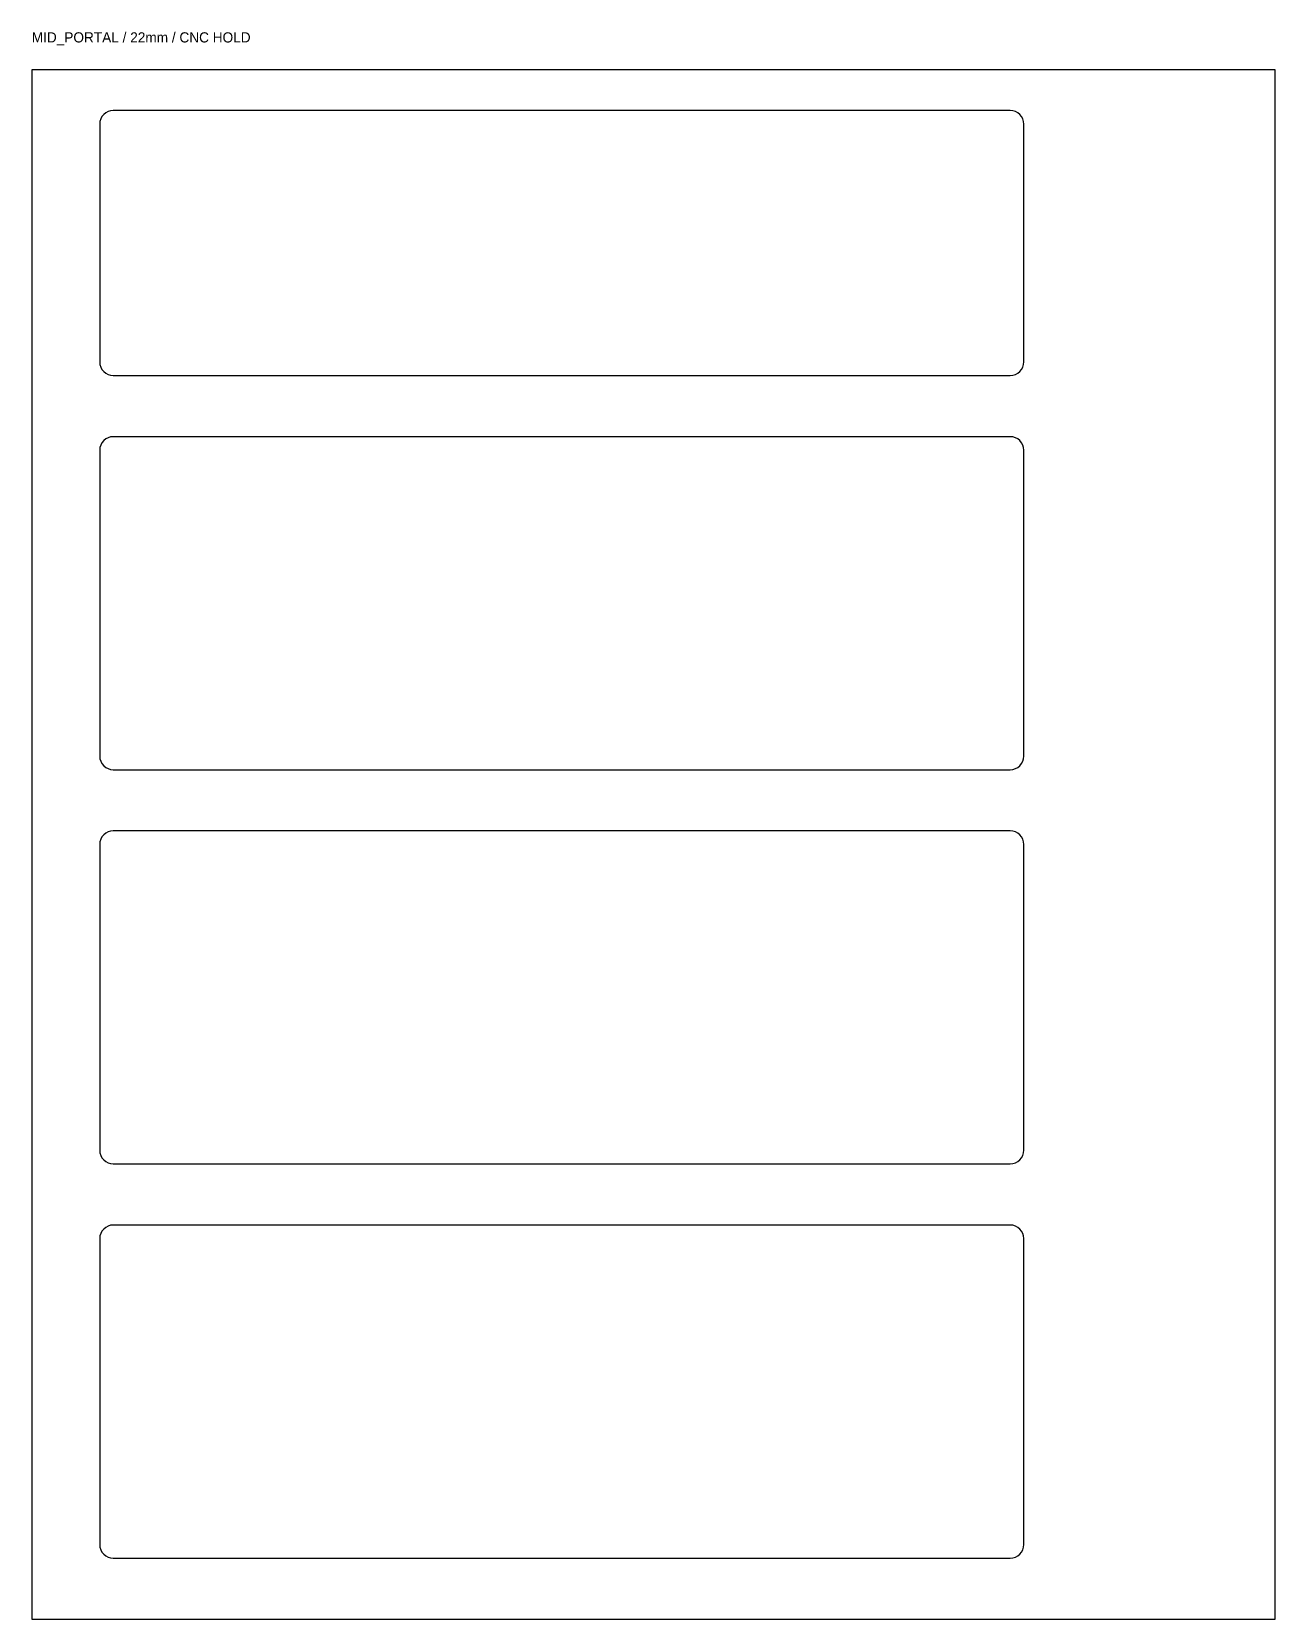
# Model space of a CAD drawing. Header units: millimetres. Extents: x 0 to 366, y 0 to 467.
import ezdxf

# ---------------------------------------------------------------- set-up
doc = ezdxf.new("R2010")
doc.units = ezdxf.units.MM
for name, color, linetype in [('CUT_INNER', 1, 'Continuous'), ('CUT_OUTER', 7, 'Continuous'), ('INFO_NO_CUT', 8, 'Continuous')]:
    doc.layers.add(name, color=color, linetype=linetype)

msp = doc.modelspace()

# ---------------------------------------------------------------- linework, layer by layer
at = {"layer": 'CUT_INNER'}
for points in [[(24, 366), (288, 366, 0.414214), (292, 370), (292, 440, 0.414214), (288, 444), (24, 444, 0.414214), (20, 440), (20, 370, 0.414214)], [(24, 250), (288, 250, 0.414214), (292, 254), (292, 344, 0.414214), (288, 348), (24, 348, 0.414214), (20, 344), (20, 254, 0.414214)], [(24, 134), (288, 134, 0.414214), (292, 138), (292, 228, 0.414214), (288, 232), (24, 232, 0.414214), (20, 228), (20, 138, 0.414214)], [(24, 18), (288, 18, 0.414214), (292, 22), (292, 112, 0.414214), (288, 116), (24, 116, 0.414214), (20, 112), (20, 22, 0.414214)]]:
    msp.add_lwpolyline(points, format="xyb", close=True, dxfattribs=at)
at = {"layer": 'CUT_OUTER'}
msp.add_lwpolyline([(0, 0), (366, 0), (366, 456), (0, 456)], close=True, dxfattribs=at)

# ---------------------------------------------------------------- texts
at = {"layer": 'INFO_NO_CUT'}
msp.add_text('MID_PORTAL / 22mm / CNC HOLD', height=3, dxfattribs=at).set_placement((0, 464))

doc.saveas('drawing.dxf')
